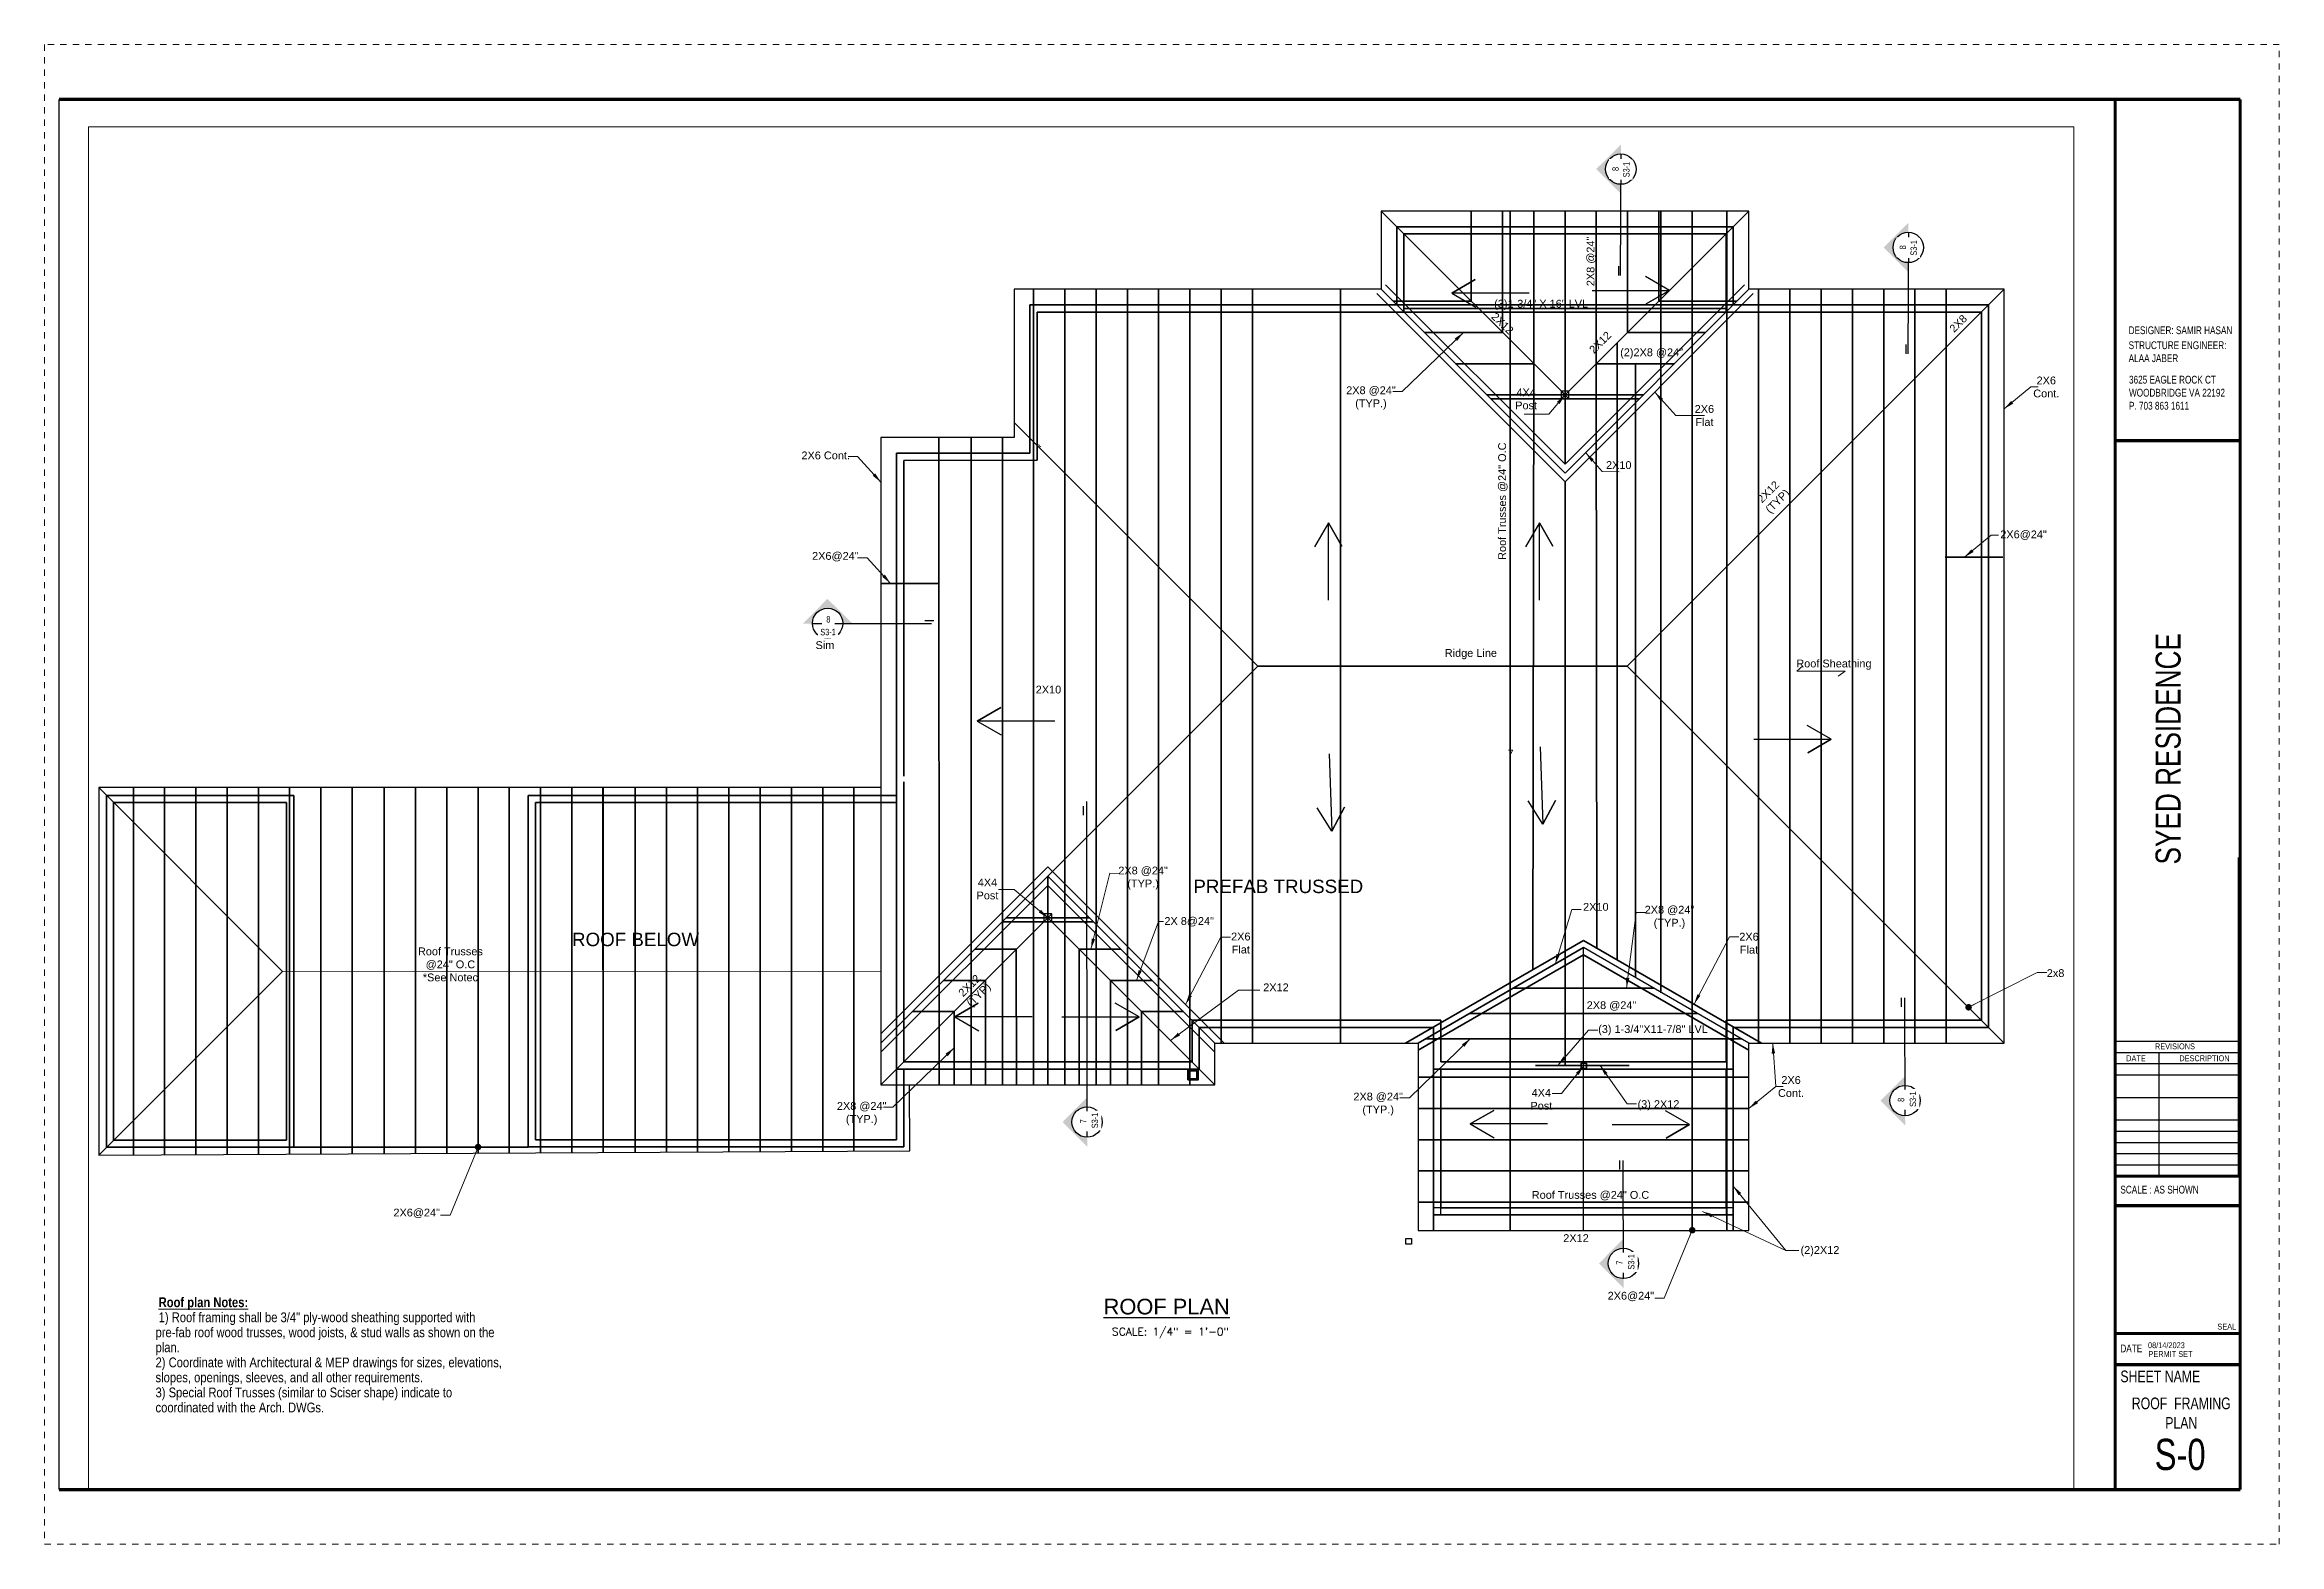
# Paper-space layout 'S0' of a CAD drawing. Extents: x 38.4 to 74.2, y 15.7 to 39.7.
# The model-space entities are those that its viewports show. They can reach past a viewport. Long polylines and large blocks are cut down to what shows.
import ezdxf

# ---------------------------------------------------------------- set-up
doc = ezdxf.new("R2010")
doc.units = 0
doc.header["$LTSCALE"] = 8
doc.header["$MEASUREMENT"] = 0
for name, pattern in [('$3$HIDDEN', [0.375, 0.25, -0.125]), ('10183Civbase$0$DASHED', [0.75, 0.5, -0.25]), ('11136-Civbase$0${ Gas Line }', [3.355, 1, -0.08, 0.08, -0.625, 0.08, -0.625, 0.08, -0.625, -0.08, 0.08]), ('ACAD_ISO02W100', [15, 12, -3]), ('Hidden (½x)', [0.1875, 0.125, -0.0625]), ('HIDDEN2', [0.1875, 0.125, -0.0625])]:
    doc.linetypes.add(name, pattern=pattern)
doc.layers.get('0').update_dxf_attribs({"lineweight": 9})
for name, color, linetype in [('$1$DETAIL', 1, 'Continuous'), ('1-N-FRAMING-TXT', 4, 'Continuous'), ('A-LINE', 6, 'Continuous'), ('A-WALLS.', 7, 'Continuous'), ('ANNSXTEXT', 2, 'Continuous'), ('Border', 53, 'Continuous'), ('PDF3_Text', 7, 'Continuous'), ('S-MARK', 3, 'Continuous'), ('WALLELEV1-2', 7, 'Continuous')]:
    doc.layers.add(name, color=color, linetype=linetype)
for name, color, linetype, lineweight in [('A-LIGHT+', 133, 'Continuous', 9), ('A-WALL', 7, 'Continuous', 40), ('A-Wall-New', 1, 'Continuous', 50), ('AA-text', 1, 'Continuous', 25), ('Annotation', 2, 'Continuous', 25), ('Details', 2, 'Continuous', 15), ('DIM', 8, 'Continuous', 5), ('G-ANNO-TEXT', 251, 'Continuous', 9), ('hatch', 8, 'Continuous', 13), ('TEXT', 6, 'Continuous', 25)]:
    doc.layers.add(name, color=color, linetype=linetype, lineweight=lineweight)
doc.layers.add('No Plot', color=33, linetype='HIDDEN2', lineweight=18, plot=False)
doc.styles.add('DIM60', font='romans.shx', dxfattribs={"height": 6})
doc.styles.add('PDF Arial', font='arial.ttf')
doc.styles.get("Standard").update_dxf_attribs({"font": 'stylu.ttf'})
doc.styles.add('Technic', font='technic_.ttf', dxfattribs={"height": 9.27907})
doc.styles.add('Technic_2', font='technic_.ttf', dxfattribs={"height": 6.959302})
doc.styles.add('Text - MM', font='arial.ttf', dxfattribs={"width": 0.75, "height": 0.09375})
doc.styles.add('TITLE', font='arial.ttf', dxfattribs={"height": 12})
doc.styles.add('TX_1-4in', font='arial.ttf', dxfattribs={"height": 4})
doc.dimstyles.new('Forum 24', dxfattribs={"dimscale": 24, "dimtxt": 0.1875, "dimasz": 0.09375, "dimexe": 0.0625, "dimexo": 0.0625, "dimgap": 0.125, "dimtad": 1, "dimdec": 4, "dimrnd": 1, "dimzin": 7, "dimdsep": 46, "dimlunit": 4, "dimtxsty": 'Standard', "dimblk": 'OBLIQUE', "dimblk1": 'DIMTICK', "dimblk2": 'OBLIQUE', "dimcen": -0.0625, "dimdle": 0.125, "dimclrd": 256, "dimclre": 256, "dimclrt": 256, "dimadec": 0, "dimazin": 0, "dimtfac": 1, "dimtdec": 4, "dimtmove": 1, "dimatfit": 3, "dimfxl": 0.0625, "dimtvp": 1.2, "dimfrac": 2, "dimtolj": 1, "dimtzin": 7, "dimlwd": 13, "dimarcsym": 0})

# ---------------------------------------------------------------- blocks, each defined once
blk = doc.blocks.new('_Oblique')
at = {"color": 0, "linetype": 'ByBlock', "lineweight": -2}
blk.add_line((-0.5, -0.5), (0.5, 0.5), dxfattribs=at)
blk = doc.blocks.new('DIMTICK')
for p, q in [((-1, 0), (1, 0)), ((0, 1), (0, -1))]:
    blk.add_line(p, q)
at = {"const_width": 0.141}
blk.add_lwpolyline([(0.71, 0.71), (-0.71, -0.71)], dxfattribs=at)

msp = doc.modelspace()

# ---------------------------------------------------------------- hatches: boundary and pattern name
at = {"layer": 'S-MARK'}
for points in [[(10908.8588, -7291.01196), (10927.64259, -7309.9519), (10927.67235, -7302.7614, -1), (10927.76898, -7279.41868), (10927.79875, -7272.22818)], [(11129.55833, -7351.17286), (11148.34211, -7370.11281), (11148.37188, -7362.9223, -1), (11148.46851, -7339.57958), (11148.49827, -7332.38908)], [(10318.42194, -7621.17241), (10337.45578, -7639.86103), (10330.26552, -7639.92684, 1), (10306.92358, -7640.14046), (10299.73332, -7640.20626)], [(11127.14142, -8006.7285), (11145.9252, -7987.78856), (11145.95497, -7994.97906, 1), (11146.0516, -8018.32178), (11146.08136, -8025.51228)], [(10498.99396, -8023.17244), (10517.77775, -8004.2325), (10517.80751, -8011.423, 1), (10517.90414, -8034.76573), (10517.93391, -8041.95623)], [(10910.85807, -8131.77324), (10929.64185, -8112.83329), (10929.67161, -8120.02379, 1), (10929.76824, -8143.36652), (10929.79801, -8150.55702)]]:
    msp.add_hatch(color=256, dxfattribs=at).paths.add_polyline_path(points)

# ---------------------------------------------------------------- linework, layer by layer
at = {"layer": '$1$DETAIL'}
for points in [[(10789.51762, -8088.90503), (10783.97689, -8088.90503), (10783.97689, -8094.44576), (10789.51762, -8094.44576)], [(11014.05622, -8088.90503), (11008.51549, -8088.90503), (11008.51549, -8094.44576), (11014.05622, -8094.44576)], [(10762.72552, -8112.6855), (10766.96748, -8112.6855), (10766.96748, -8116.92883), (10762.72552, -8116.92883)]]:
    msp.add_lwpolyline(points, close=True, dxfattribs=at)
at = {"layer": '1-N-FRAMING-TXT', "color": 7}
for points in [[(10857.3616, -7386.38269), (10797.94392, -7386.38269), (10815.93293, -7375.99673), (10797.94392, -7386.38269), (10816.34355, -7397.00572)], [(10905.76528, -7384.29731), (10965.18296, -7384.29731), (10947.19395, -7394.68326), (10965.18296, -7384.29731), (10946.78332, -7373.67427)], [(10703.11023, -7622.25518), (10703.11023, -7562.8375), (10713.49619, -7580.8265), (10703.11023, -7562.8375), (10692.4872, -7581.23713)], [(10865.22987, -7622.25518), (10865.22987, -7562.8375), (10875.61583, -7580.8265), (10865.22987, -7562.8375), (10854.60684, -7581.23713)], [(10492.97696, -7715.08844), (10433.55927, -7715.08844), (10451.54828, -7704.70249), (10433.55927, -7715.08844), (10451.95891, -7725.71148)], [(11029.80382, -7729.10685), (11089.2215, -7729.10685), (11071.23249, -7739.4928), (11089.2215, -7729.10685), (11070.82186, -7718.48382)], [(10865.83224, -7734.96198), (10867.77994, -7794.34773), (10877.57064, -7776.02794), (10867.77994, -7794.34773), (10856.55948, -7776.3062)], [(10703.79972, -7740.27623), (10705.74742, -7799.66198), (10715.53812, -7781.34219), (10705.74742, -7799.66198), (10694.52696, -7781.62045)], [(10475.63588, -7942.28257), (10416.2182, -7942.28257), (10434.2072, -7931.89661), (10416.2182, -7942.28257), (10434.61783, -7952.9056)], [(10498.38778, -7942.31621), (10557.80547, -7942.31621), (10539.81646, -7952.70217), (10557.80547, -7942.31621), (10539.40583, -7931.69318)], [(10871.50387, -8024.49147), (10812.08619, -8024.49147), (10830.0752, -8014.10551), (10812.08619, -8024.49147), (10830.48582, -8035.1145)], [(10921.08895, -8025.00741), (10980.50663, -8025.00741), (10962.51762, -8035.39337), (10980.50663, -8025.00741), (10962.107, -8014.38438)]]:
    msp.add_lwpolyline(points, dxfattribs=at)
at = {"layer": 'A-LIGHT+'}
for points in [[(9758.83121, -7766.21162), (9899.94758, -7907.32799)], [(9758.83121, -8048.44435), (9899.94758, -7907.32799)], [(9899.94758, -7907.32799), (10359.52612, -7907.23009)]]:
    msp.add_lwpolyline(points, dxfattribs=at)
at = {"layer": 'A-LINE', "color": 6, "linetype": 'Continuous', "lineweight": 30}
for p, q in [((10932.51722, -7672.9061), (10649.06, -7672.9061)), ((10359.49606, -7766.08368), (9758.83121, -7766.21162)), ((9758.83121, -7766.21162), (9758.83121, -8048.44435)), ((10487.76079, -7834.22967), (10359.53788, -7962.45258)), ((10771.97643, -7962.44576), (10899.01655, -7889.09911)), ((11026.05668, -7962.44576), (10899.01655, -7889.09911)), ((10381.85235, -8045.20061), (10381.58808, -7994.44441)), ((9758.83121, -8048.44435), (10381.85235, -8045.20061))]:
    msp.add_line(p, q, dxfattribs=at)
for points in [[(11222.05689, -7559.84266), (11222.05689, -7383.36643), (11026.05689, -7383.36643), (11026.05689, -7323.36643), (10743.65783, -7323.36643), (10743.65783, -7383.36643), (10743.65783, -7383.36643)], [(10743.65783, -7323.36643), (10884.85736, -7464.56595)], [(11026.05689, -7323.36643), (10884.85736, -7464.56595)], [(10743.65783, -7383.36643), (10461.8977, -7383.36643), (10461.8977, -7497.27632), (10359.54214, -7497.29812), (10359.54214, -7757.40742)], [(11026.05668, -7962.44576), (11026.05668, -7962.44576), (11222.05689, -7962.44576), (11222.05689, -7559.84266)], [(10359.54214, -7757.40742), (10359.5447, -7994.44428), (10615.97689, -7994.44583), (10615.97689, -7962.44576), (10771.97689, -7962.44576), (10771.97689, -7994.44576)], [(10615.97689, -7962.44576), (10487.76079, -7834.22967)], [(10899.01655, -7889.09911), (10771.97689, -7962.44576)], [(10899.01655, -8106.44576), (10899.01655, -7889.09911)], [(11026.05668, -7962.44576), (10899.01655, -7889.09911)], [(10771.97689, -7982.44576), (10771.97689, -8106.44576), (11026.05622, -8106.44576), (11026.05668, -7962.44576)]]:
    msp.add_lwpolyline(points, dxfattribs=at)
at = {"layer": 'A-LINE', "color": 6, "linetype": 'Continuous', "lineweight": 50}
for points in [[(10487.76079, -7866.22819), (10359.5447, -7994.44428)], [(10615.97689, -7994.44583), (10487.76079, -7866.22974)]]:
    msp.add_lwpolyline(points, dxfattribs=at)
at = {"layer": 'A-Wall-New', "linetype": '$3$HIDDEN', "lineweight": 70}
for p, q in [((10755.65783, -7395.36643), (11014.05689, -7395.36643)), ((11008.55689, -7398.13436), (10761.15783, -7398.13436)), ((11008.55689, -7400.86643), (10761.15783, -7400.86643)), ((10088.69216, -8042.27102), (9908.67188, -8042.44435)), ((10783.97689, -8094.44576), (10783.97689, -8106.44576)), ((11014.05622, -8094.44576), (11014.05622, -8106.44576))]:
    msp.add_line(p, q, dxfattribs=at)
for points in [[(11210.05689, -7559.84266), (11210.05689, -7395.36643), (11014.05689, -7395.36643), (11014.05689, -7335.36643), (10755.65783, -7335.36643), (10755.65783, -7395.36643), (10534.26553, -7395.36643)], [(11204.55689, -7559.91489), (11204.55689, -7400.86643), (11008.55689, -7400.86643), (11008.55689, -7340.86643), (10761.15783, -7340.86643), (10761.15783, -7400.86643), (10562.40886, -7400.86643)], [(10534.26553, -7395.36643), (10473.8977, -7395.36643), (10473.8977, -7509.27376), (10371.54214, -7509.29556), (10371.54214, -7757.40742)], [(10562.40886, -7400.86643), (10479.3977, -7400.86643), (10479.3977, -7514.7725), (10377.04214, -7514.7943), (10377.04214, -7757.36989)], [(10371.44136, -7509.29559), (10371.54214, -7982.44435), (10603.97689, -7982.44576), (10603.97689, -7950.44576), (10783.97689, -7950.44576), (10783.97689, -7982.44576), (11014.05622, -7982.44576), (11014.05695, -7950.44576), (11210.05689, -7950.44576), (11210.05689, -7559.84266)], [(10377.04214, -7761.64053), (10377.04214, -7976.94435), (10598.47689, -7976.94576), (10598.47689, -7944.94576), (10789.47689, -7944.94576), (10789.47689, -7976.94576), (11008.55635, -7976.94576), (11008.55708, -7944.94576), (11204.55689, -7944.94576), (11204.55689, -7559.91489)], [(9782.40992, -7772.21162), (9908.67188, -7772.21162), (9908.67188, -8042.44435), (9764.83121, -8042.44435), (9764.83121, -7772.21162), (9782.40992, -7772.21162)], [(10377.04214, -7982.44435), (10377.04214, -8042.25102), (10088.69185, -8042.25102), (10088.69324, -7772.21162), (10371.54214, -7772.21162)], [(10322.6931, -7772.21162), (10371.54214, -7772.21162)], [(9782.40992, -7777.71162), (9903.17188, -7777.71162), (9903.17188, -8036.94435), (9770.33121, -8036.94435), (9770.33121, -7777.71162), (9782.40992, -7777.71162)], [(10371.54214, -7982.44435), (10371.54214, -8036.75102), (10094.19188, -8036.75102), (10094.19321, -7777.71162), (10322.6931, -7777.71162)], [(10322.6931, -7777.71162), (10371.54214, -7777.71162)], [(10783.97689, -7982.44576), (10783.97689, -8094.44576), (11014.05622, -8094.44576), (11014.05622, -7982.44576)], [(10789.51762, -7982.44576), (10789.51762, -8088.90503), (11008.51549, -8088.90503), (11008.51549, -7982.44576)]]:
    msp.add_lwpolyline(points, dxfattribs=at)
at = {"layer": 'A-Wall-New'}
msp.add_lwpolyline([(10371.54214, -7757.40742), (10371.54214, -7757.66566)], dxfattribs=at)
at = {"layer": 'A-Wall-New', "lineweight": 70}
for points in [[(10595.12342, -7990.78471), (10595.12342, -7982.78471), (10603.12342, -7982.78471), (10603.12342, -7990.78471)], [(10596.12342, -7989.78471), (10596.12342, -7983.78471), (10602.12342, -7983.78471), (10602.12342, -7989.78471)]]:
    msp.add_lwpolyline(points, close=True, dxfattribs=at)
at = {"layer": 'ANNSXTEXT', "lineweight": 40}
for p, q in [((10812.85736, -7392.56596), (10752.85736, -7392.56596)), ((10956.85736, -7392.56596), (11016.85736, -7392.56596)), ((10836.85736, -7416.56595), (10776.85736, -7416.56595)), ((10932.85736, -7416.56595), (10992.85736, -7416.56595)), ((10860.85736, -7440.56595), (10800.85736, -7440.56595)), ((10908.85736, -7440.56595), (10968.85736, -7440.56595)), ((10824.85736, -7464.56595), (10944.85736, -7464.56595)), ((10827.93492, -7467.64352), (10941.7798, -7467.64352)), ((11176.8033, -7589.23577), (11221.13733, -7589.23577)), ((10359.54214, -7609.42556), (10403.87618, -7609.42556)), ((10844.91159, -7920.33674), (10953.12171, -7920.33674)), ((10811.33091, -7939.72462), (10986.70251, -7939.72462)), ((10777.75024, -7959.11251), (11020.28331, -7959.11251)), ((10862.23034, -7979.59006), (10934.23034, -7979.59006))]:
    msp.add_line(p, q, dxfattribs=at)
for points in [[(10812.85736, -7323.36643), (10812.85736, -7392.56596)], [(10836.85736, -7323.36643), (10836.85736, -7416.56595)], [(10860.85736, -7323.36643), (10860.85736, -7440.56595)], [(10884.85736, -7323.36643), (10884.85736, -7517.79782)], [(10908.85736, -7323.36643), (10908.85736, -7440.56595)], [(10932.85736, -7323.36643), (10932.85736, -7416.56595)], [(10956.85736, -7323.36643), (10956.85736, -7392.56596)]]:
    msp.add_lwpolyline(points, dxfattribs=at)
msp.add_lwpolyline([(10901.24838, -7977.93302), (10897.24838, -7977.93302), (10897.24838, -7981.93302), (10901.24838, -7981.93302)], close=True, dxfattribs=at)
at = {"layer": 'Details', "linetype": 'Hidden (½x)', "ltscale": 2}
for points in [[(9890.40992, -7772.21162), (9908.67188, -7772.21162), (9908.67188, -8042.44435), (9764.83121, -8042.44435), (9764.83121, -7772.21162), (9782.40992, -7772.21162)], [(11014.05622, -8094.44576), (10783.97689, -8094.44576), (11014.05622, -8094.44576)]]:
    msp.add_lwpolyline(points, dxfattribs=at)
at = {"layer": 'DIM', "color": 4, "linetype": '11136-Civbase$0${ Gas Line }', "lineweight": 40, "ltscale": 3}
for p, q in [((10924.90421, -7424.51911), (10924.91646, -7898.52627)), ((10860.85736, -7440.56595), (10860.17325, -7905.99922)), ((10908.85736, -7440.56595), (10909.37593, -7889.55394)), ((10938.85736, -7440.56595), (10938.90675, -7912.12973)), ((10404.16071, -7994.44455), (10404.04214, -7497.28864)), ((10884.85736, -7531.33409), (10884.85736, -7979.59006)), ((9953.47197, -8047.43096), (9953.40489, -7766.17018)), ((10146.1508, -8046.42778), (10146.08395, -7766.12913)), ((10771.97689, -7988.66913), (11026.05629, -7988.66913)), ((10771.97689, -8012.66913), (11026.05629, -8012.66913)), ((10771.97689, -8036.66913), (11026.05629, -8036.66913)), ((10771.97689, -8060.66913), (11026.05629, -8060.66913)), ((10771.97689, -8084.66913), (11026.05629, -8084.66913))]:
    msp.add_line(p, q, dxfattribs=at)
at = {"layer": 'DIM'}
for p, q in [((10881.85857, -7461.56716), (10887.85857, -7467.56716)), ((10887.85857, -7461.56716), (10881.85857, -7467.56716)), ((10484.76045, -7863.23095), (10490.76045, -7869.23095)), ((10490.76045, -7863.23095), (10484.76045, -7869.23095))]:
    msp.add_line(p, q, dxfattribs=at)
at = {"layer": 'DIM', "color": 2, "linetype": 'ACAD_ISO02W100', "lineweight": 53, "ltscale": 0.3}
msp.add_line((10461.8977, -7485.7438), (10649.06, -7672.9061), dxfattribs=at)
at = {"layer": 'DIM', "color": 1}
for p, q in [((11062.99261, -7676.64317), (11067.53195, -7672.55314)), ((11062.99261, -7676.64317), (11100.02365, -7676.64317)), ((11100.02365, -7676.64317), (11094.58192, -7680.63066))]:
    msp.add_line(p, q, dxfattribs=at)
at = {"layer": 'DIM', "color": 2, "lineweight": 53}
for p, q in [((10452.76016, -7869.2303), (10522.76142, -7869.2303)), ((10455.76072, -7866.22974), (10519.76087, -7866.22974)), ((10463.76079, -7890.22819), (10431.62392, -7890.36654)), ((10511.76079, -7890.22974), (10543.76087, -7890.22974)), ((10439.76079, -7914.33736), (10407.6531, -7914.33736)), ((10535.76079, -7914.33736), (10567.65967, -7914.33736)), ((10415.76079, -7938.22819), (10383.76227, -7938.22819)), ((10559.76079, -7938.22974), (10591.76087, -7938.22974))]:
    msp.add_line(p, q, dxfattribs=at)
at = {"layer": 'DIM', "color": 4, "linetype": '11136-Civbase$0${ Gas Line }', "lineweight": 40, "ltscale": 3}
for points in [[(10842.69388, -8106.44576), (10842.69388, -7323.36643)], [(10958.45869, -7923.85519), (10958.45869, -7323.36643)], [(10982.45869, -8106.44576), (10982.45869, -7323.36643)], [(11009.1145, -8106.44576), (11009.1145, -7323.36643)], [(10476.80078, -7994.44499), (10476.80078, -7383.36643)], [(10500.80078, -7994.44514), (10500.80078, -7383.36643)], [(10524.80078, -7994.44528), (10524.80078, -7383.36643)], [(10548.80078, -7994.44543), (10548.80078, -7383.36643)], [(10572.80078, -7994.44557), (10572.80078, -7383.36643)], [(10596.80078, -7994.44572), (10596.80078, -7383.36643)], [(10620.80078, -7962.44576), (10620.80078, -7383.36643)], [(10644.80078, -7962.44576), (10644.80078, -7383.36643)], [(10712.56558, -7962.44576), (10712.56558, -7383.36643)], [(11033.55689, -7962.44576), (11033.55689, -7383.36642)], [(11057.55689, -7962.44576), (11057.55689, -7383.36642)], [(11081.55689, -7962.44576), (11081.55689, -7383.36642)], [(11105.55689, -7962.44576), (11105.55689, -7383.36642)], [(11129.55689, -7962.44576), (11129.55689, -7383.36642)], [(11153.55689, -7962.44576), (11153.55689, -7383.36642)], [(11177.55689, -7962.44576), (11177.55689, -7383.36642)], [(10428.80078, -7994.4447), (10428.80078, -7497.28863)], [(10452.80078, -7994.44485), (10452.80078, -7497.28863)], [(9785.45429, -8048.30574), (9785.45429, -7766.20595)], [(9809.45429, -8048.18079), (9809.45429, -7766.20084)], [(9833.45429, -8048.05583), (9833.45429, -7766.19573)], [(9857.45429, -8047.93087), (9857.45429, -7766.19061)], [(9881.45429, -8047.80592), (9881.45429, -7766.1855)], [(9905.45429, -8047.68096), (9905.45429, -7766.18039)], [(9929.45429, -8047.55601), (9929.45429, -7766.17528)], [(9953.45429, -8047.43105), (9953.45429, -7766.17016)], [(9978.12678, -8047.3026), (9978.12678, -7766.16491)], [(10002.12678, -8047.17764), (10002.12678, -7766.1598)], [(10026.12678, -8047.05268), (10026.12678, -7766.15469)], [(10050.12678, -8046.92773), (10050.12678, -7766.14957)], [(10074.12678, -8046.80277), (10074.12678, -7766.14446)], [(10098.12678, -8046.67782), (10098.12678, -7766.13935)], [(10122.12678, -8046.55286), (10122.12678, -7766.13424)], [(10146.12678, -8046.42791), (10146.12678, -7766.12912)], [(10170.79973, -8046.29945), (10170.79973, -7766.12387)], [(10194.79973, -8046.17449), (10194.79973, -7766.11876)], [(10218.79973, -8046.04954), (10218.79973, -7766.11364)], [(10242.79973, -8045.92458), (10242.79973, -7766.10853)], [(10266.79973, -8045.79963), (10266.79973, -7766.10342)], [(10290.79973, -8045.67467), (10290.79973, -7766.09831)], [(10314.79973, -8045.54972), (10314.79973, -7766.0932)], [(10338.79973, -8045.42476), (10338.79973, -7766.08808)]]:
    msp.add_lwpolyline(points, dxfattribs=at)
at = {"layer": 'DIM', "color": 2, "linetype": '10183Civbase$0$DASHED', "lineweight": 40, "ltscale": 4}
for points in [[(10740.27377, -7386.7505), (10884.85736, -7531.33409), (11029.44095, -7386.7505)], [(10747.0419, -7379.98236), (10884.85736, -7517.79782), (11022.67282, -7379.98236)], [(10623.04795, -7962.44576), (10487.76079, -7827.1586), (10359.54428, -7955.37512)], [(10615.97689, -7969.51683), (10487.76079, -7841.30074), (10359.54443, -7969.5171)], [(11035.62827, -7962.44576), (10899.01655, -7883.57295), (10762.40532, -7962.44576)], [(11026.05666, -7967.97191), (10899.01656, -7894.62527), (10771.97689, -7967.97193)]]:
    msp.add_lwpolyline(points, dxfattribs=at)
at = {"layer": 'DIM', "color": 2, "linetype": 'ACAD_ISO02W100', "lineweight": 53, "ltscale": 0.3}
for points in [[(10743.65783, -7383.36643), (10884.85736, -7524.56595)], [(11026.05689, -7383.36643), (10884.85736, -7524.56595)], [(11222.05689, -7383.36643), (10932.51722, -7672.9061)], [(10649.08437, -7672.9061), (10359.54435, -7962.44611)], [(11222.05689, -7962.44576), (10932.51722, -7672.9061)]]:
    msp.add_lwpolyline(points, dxfattribs=at)
at = {"layer": 'DIM', "color": 4, "lineweight": 30}
for points in [[(10887.85857, -7461.56716), (10881.85857, -7461.56716), (10881.85857, -7467.56716), (10887.85857, -7467.56716)], [(10490.76045, -7863.23095), (10484.76045, -7863.23095), (10484.76045, -7869.23095), (10490.76045, -7869.23095)]]:
    msp.add_lwpolyline(points, close=True, dxfattribs=at)
at = {"layer": 'DIM', "color": 2, "lineweight": 53}
for points in [[(10649.08437, -7672.9061), (10932.51722, -7672.9061)], [(10487.76079, -7994.44506), (10487.76079, -7834.22967)], [(10463.76079, -7994.44506), (10463.31213, -7890.23012)], [(10511.76079, -7994.44506), (10511.76079, -7890.22974)], [(10439.76079, -7994.44506), (10439.76079, -7914.33736)], [(10535.76079, -7994.44506), (10535.76079, -7914.33736)], [(10415.76079, -7994.44506), (10415.76079, -7938.22819)], [(10559.76079, -7994.44506), (10559.76079, -7938.22974)]]:
    msp.add_lwpolyline(points, dxfattribs=at)
at = {"layer": 'hatch'}
msp.add_lwpolyline([(10480.63966, -7502.78496, 0.2273357491), (10480.74566, -7503.00363, 0.2263250982), (10480.98233, -7503.05763)], format="xyb", dxfattribs=at)
msp.add_arc((10482.92442, -7502.54353), 2.04089, 182.99867838, 253.03733815, dxfattribs=at)
at = {"layer": 'S-MARK', "color": 160}
for p, q in [((10927.80956, -7279.35357), (10927.31106, -7372.81609)), ((11148.50908, -7339.51447), (11148.01059, -7432.977)), ((10925.94078, -7365.69642), (10925.91159, -7372.74791)), ((11146.64031, -7425.85732), (11146.61112, -7432.90881)), ((10306.85867, -7640.18136), (10398.45724, -7640.04022)), ((10393.19107, -7637.87987), (10400.24233, -7637.81533)), ((10515.16378, -7787.46709), (10515.13459, -7780.4156)), ((10517.94472, -8034.83083), (10517.77225, -7776.92414)), ((11143.31123, -7934.63341), (11143.28204, -7927.58192)), ((11146.09217, -8018.38689), (11145.9197, -7927.57691)), ((10927.02788, -8059.67814), (10926.99869, -8052.62665)), ((10929.80882, -8143.43163), (10929.63635, -8052.62164))]:
    msp.add_line(p, q, dxfattribs=at)
at = {"layer": 'S-MARK', "color": 202}
for centre in [(10927.72067, -7291.09004), (11148.42019, -7351.25094), (10318.59455, -7640.03365), (11146.00328, -8006.65042), (10517.85583, -8023.09436), (10929.71993, -8131.69516)]:
    msp.add_circle(centre, 11.67146, dxfattribs=at)

# ---------------------------------------------------------------- texts
at = {"layer": 'A-WALL', "insert": (10845.25573, -7737.14731), "char_height": 6, "attachment_point": 3}
msp.add_mtext('7 ', dxfattribs=at)
at = {"layer": 'A-WALLS.', "color": 7, "linetype": 'Continuous', "lineweight": 25, "style": 'DIM60'}
msp.add_text('SCALE: 1/4" = 1\'-0" ', height=6, dxfattribs=at).set_placement((10536.9563, -8187.07351))
at = {"layer": 'PDF3_Text', "lineweight": 0, "attachment_point": 7, "style": 'PDF Arial'}
for s, insert, char_height in [('PREFAB TRUSSED', (10599.46271, -7847.37038), 10.3078125), ('ROOF BELOW', (10122.3163, -7888.1381), 10.307812)]:
    msp.add_mtext(s, dxfattribs=dict(at, insert=insert, char_height=char_height))
at = {"layer": 'TEXT', "char_height": 4, "width": 108.6923986, "attachment_point": 5, "style": 'TX_1-4in'}
for s, insert, rotation in [('\\A1;{\\H1.5x;2X8 @24"}', (10905.07094, -7361.98044), 90), ('\\A1;{\\H1.5x;2X12}', (10836.85736, -7409.61366), 316.2028617), ('\\A1;{\\H1.5x;2X8}', (11186.80503, -7409.68672), 44.99155957), ('\\A1;{\\H1.5x;2X12}', (10911.86964, -7424.16323), 44.99155957), ('\\A1;{\\H1.5x;Roof Trusses @24" O.C}', (10837.15868, -7546.1744), 90), ('\\A1;{\\H1.5x;2X12\\P(TYP)}', (11045.0943, -7543.17085), 44.99155957), ('\\A1;{\\H1.5x;2X12\\P(TYP)}', (10431.59298, -7922.396), 44.99155957)]:
    msp.add_mtext(s, dxfattribs=dict(at, insert=insert, rotation=rotation))
for s, insert in [('\\A1;{\\H1.5x;(3)1-3/4" X 16" LVL}', (10866.52085, -7395.36643)), ('\\A1;{\\H1.5x;(2)2X8 @24"}', (10951.3412, -7432.71256)), ('\\A1;{\\H1.5x;2X8 @24"\\P(TYP.)}', (10735.83532, -7466.86076)), ('\\A1;{\\H1.5x;4X4\\PPost}', (10854.99126, -7467.64352)), ('\\A1;{\\H1.5x;2X6 \\PCont.}', (11254.43304, -7458.46296)), ('\\A1;{\\H1.5x;2X6\\PFlat}', (10991.88195, -7480.38337)), ('\\A1;{\\H1.5x;2X6 Cont.}', (10317.12371, -7511.04883)), ('\\A1;{\\H1.5x;2X10}', (10926.11583, -7518.47027)), ('\\A1;{\\H1.5x;2X6@24"}', (11236.97134, -7572.26368)), ('\\A1;{\\H1.5x;2X6@24"}', (10324.53876, -7588.821)), ('\\A1;{\\H1.5x;Ridge Line}', (10812.57527, -7663.67437)), ('\\A1;{\\H1.5x;Roof Sheathing}', (11091.3738, -7671.76464)), ('\\A1;{\\H1.5x;2X10}', (10488.19438, -7690.92524)), ('\\A1;{\\H1.5x;4X4\\PPost}', (10441.35364, -7844.07309)), ('\\A1;{\\H1.5x;2X8 @24"\\P(TYP.)}', (10560.8528, -7835.7777)), ('\\A1;{\\H1.5x;2X10}', (10908.53362, -7857.84133, -2.37843)), ('\\A1;{\\H1.5x;2X8 @24"\\P(TYP.)}', (10965.0628, -7865.8847)), ('\\A1;{\\H1.5x;2X 8@24"}', (10596.24631, -7869.2805, -2.37843)), ('\\A1;{\\H1.5x;Roof Trusses\\P@24" O.C\\P*See Notec}', (10028.93554, -7902.01817)), ('\\A1;{\\H1.5x;2X6\\PFlat}', (10635.90155, -7885.62881)), ('\\A1;{\\H1.5x;2X6\\PFlat}', (11026.13861, -7885.75766)), ('\\A1;{\\H1.5x;2x8}', (11261.56943, -7908.7308)), ('\\A1;{\\H1.5x;2X12}', (10662.88338, -7919.6498)), ('\\A1;{\\H1.5x;2X8 @24"}', (10920.57591, -7933.93143)), ('\\A1;\\pxi-3,l4,t4;{\\H1.5x;(3)^I1-3/4"X11-7/8" LVL}', (10950.43272, -7952.59421)), ('\\A1;{\\H1.5x;2X6 \\PCont.}', (11058.43244, -7995.8615)), ('\\A1;{\\H1.5x;2X8 @24"\\P(TYP.)}', (10344.73875, -8016.63142)), ('\\A1;{\\H1.5x;2X8 @24"\\P(TYP.)}', (10741.36983, -8009.40731)), ('\\A1;{\\H1.5x;4X4\\PPost}', (10866.67003, -8005.6742)), ('\\A1;\\pxi-3,l4,t4;{\\H1.5x;(3)^I2X12}', (10954.62945, -8010.23115)), ('\\A1;{\\H1.5x;Roof Trusses @24" O.C}', (10904.435, -8079.66195)), ('\\A1;{\\H1.5x;2X6@24"}', (10003.05046, -8093.24222)), ('\\A1;{\\H1.5x;2X12}', (10893.28525, -8112.2594)), ('\\A1;{\\H1.5x;(2)2X12}', (11080.62834, -8122.30538)), ('\\A1;{\\H1.5x;2X6@24"}', (10935.43753, -8157.12662))]:
    msp.add_mtext(s, dxfattribs=dict(at, insert=insert))
at = {"layer": 'WALLELEV1-2', "color": 4, "insert": (10578.97823, -8158.85569), "char_height": 12, "width": 235.4081515, "attachment_point": 2, "style": 'TITLE'}
msp.add_mtext('\\A1;{\\LROOF PLAN}', dxfattribs=at)

# ---------------------------------------------------------------- leaders
at = {"layer": 'TEXT'}
for points, override in [([(10806.85736, -7416.56595), (10759.86749, -7461.87732), (10752.57313, -7461.89755)], {"dimasz": 0.333333, "dimtad": 0}), ([(10884.85892, -7464.56751), (10872.34368, -7479.33222), (10853.42102, -7479.31113)], {"dimasz": 0.333333, "dimtad": 0}), ([(10953.758, -7462.43345), (10969.99775, -7480.38337), (10991.88195, -7480.38337)], {"dimasz": 0.333333, "dimtad": 0}), ([(11222.05689, -7475.27059), (11242.66435, -7458.27203), (11248.26867, -7458.26887)], {"dimasz": 0.333333, "dimtad": 0}), ([(10359.54214, -7531.6163), (10341.54924, -7511.80943), (10334.25488, -7511.82966)], {"dimasz": 0.333333, "dimtad": 0}), ([(10900.735, -7508.98016), (10913.41164, -7523.40979), (10926.40777, -7523.68236)], {"dimasz": 0.333333, "dimtad": 0}), ([(11191.58236, -7589.23577), (11212.18982, -7572.23721), (11217.79414, -7572.23405)], {"dimasz": 0.333333, "dimtad": 0}), ([(10366.95719, -7609.38846), (10348.96429, -7589.5816), (10341.66993, -7589.60183)], {"dimasz": 0.333333, "dimtad": 0}), ([(10520.78571, -7890.22974), (10535.41073, -7832.03589), (10542.70509, -7832.05612)], {"dimasz": 0.333333, "dimtad": 0}), ([(10487.76079, -7866.23129), (10461.7769, -7844.48098), (10449.79492, -7844.48098)], {"dimasz": 0.333333, "dimtad": 0}), ([(10555.75039, -7914.33736, -2.37843), (10572.80078, -7869.08205, -2.37843), (10576.47308, -7869.0879, -2.37843)], {"dimasz": 0.333333, "dimtad": 0}), ([(10877.29101, -7901.98725, -2.37843), (10889.96766, -7859.81608, -2.37843), (10897.26202, -7859.83632, -2.37843)], {"dimasz": 0.333333, "dimtad": 0}), ([(10931.97083, -7920.33674), (10939.62073, -7862.14289), (10946.91509, -7862.16312)], {"dimasz": 0.333333, "dimtad": 0}), ([(10593.46179, -7932.85959), (10620.60696, -7881.06396), (10627.90132, -7881.08419)], {"dimasz": 0.333333, "dimtad": 0}), ([(10983.96703, -7932.58164), (11011.11221, -7880.78601), (11018.40656, -7880.80624)], {"dimasz": 0.333333, "dimtad": 0}), ([(11194.78158, -7934.94593), (11247.51533, -7908.28275), (11254.80969, -7908.30299)], {"dimasz": 0.208333, "dimtad": 0, "dimldrblk": 'Dot'}), ([(10581.89524, -7960.36419), (10634.07076, -7921.68651), (10650.416, -7921.73704)], {"dimasz": 0.333333, "dimtad": 0}), ([(10812.39187, -7958.80033), (10765.402, -8004.42387), (10758.10764, -8004.4441)], {"dimasz": 0.333333, "dimtad": 0}), ([(10879.36941, -7979.59006), (10902.76638, -7952.55615), (10910.06074, -7952.57639)], {"dimasz": 0.333333, "dimtad": 0}), ([(10415.76079, -7966.02445), (10368.77092, -8011.64798), (10361.47656, -8011.66822)], {"dimasz": 0.333333, "dimtad": 0}), ([(11044.32467, -7962.44595), (11046.66375, -7995.67057), (11052.26807, -7995.66741)], {"dimasz": 0.333333, "dimtad": 0}), ([(10899.24838, -7979.93302), (10882.20361, -8001.26258), (10874.90925, -8001.28281)], {"dimasz": 0.333333, "dimtad": 0}), ([(10911.85698, -7979.59006), (10932.46139, -8008.98942), (10939.75575, -8009.00965)], {"dimasz": 0.333333, "dimtad": 0}), ([(11026.05629, -8012.66913), (11046.66375, -7995.67057), (11052.26807, -7995.66741)], {"dimasz": 0.333333, "dimtad": 0}), ([(10050.16681, -8042.33006), (10028.66212, -8094.58313), (10021.36776, -8094.60337)], {"dimasz": 0.208333, "dimtad": 0, "dimldrblk": 'Dot'}), ([(11014.05622, -8072.28221), (11054.51485, -8121.65041), (11064.43244, -8121.64831)], {"dimasz": 0.333333, "dimtad": 0}), ([(10990.45883, -8091.76599), (11054.51485, -8121.65041), (11064.43244, -8121.64831)], {"dimasz": 0.333333, "dimtad": 0}), ([(10982.55388, -8106.21446), (10961.04918, -8158.46754), (10953.75483, -8158.48777)], {"dimasz": 0.208333, "dimtad": 0, "dimldrblk": 'Dot'})]:
    msp.add_leader(points, dimstyle='Forum 24', override=override, dxfattribs=at)

# ---------------------------------------------------------------- next in the draw order: texts
at = {"layer": 'AA-text', "char_height": 4.91048, "width": 10.4400576, "line_spacing_factor": 0.923738, "style": 'Technic', "bg_fill": 2}
for s, insert, attachment_point, rotation in [('8', (10921.12022, -7290.94993), 2, 89.76282034), ('8', (11141.81975, -7351.11083), 2, 89.76282034), ('8', (11145.39553, -8006.03165), 8, 90.23717966), ('7', (10517.24807, -8022.4756), 8, 90.23717966), ('7', (10929.11217, -8131.07639), 8, 90.23717966)]:
    msp.add_mtext(s, dxfattribs=dict(at, insert=insert, attachment_point=attachment_point, rotation=rotation))
at = {"layer": 'AA-text', "insert": (10319.21026, -7639.4228), "char_height": 4.91048, "attachment_point": 8, "rotation": 0.52434091, "line_spacing_factor": 0.923738, "style": 'Technic', "bg_fill": 2}
msp.add_mtext('8', dxfattribs=at)

# ---------------------------------------------------------------- next in the draw order: texts
at = {"layer": 'AA-text', "char_height": 4.910484, "width": 10.4400576, "line_spacing_factor": 0.923738, "style": 'Technic', "bg_fill": 2}
for insert, attachment_point, rotation in [((10929.48769, -7291.4298), 2, 89.76282034), ((11150.18722, -7351.59071), 2, 89.76282034), ((10318.95062, -7649.20196), 8, 0.52434091), ((11154.50186, -8005.46839), 8, 90.23717966), ((10526.35441, -8021.91234), 8, 90.23717966), ((10938.21851, -8130.51313), 8, 90.23717966)]:
    msp.add_mtext('S3-1', dxfattribs=dict(at, insert=insert, attachment_point=attachment_point, rotation=rotation))

# ---------------------------------------------------------------- next in the draw order: texts
at = {"layer": 'TEXT', "insert": (10316.53653, -7656.79636), "char_height": 4, "width": 108.6923986, "attachment_point": 5, "style": 'TX_1-4in'}
msp.add_mtext('\\A1;{\\H1.5x;Sim}', dxfattribs=at)

psp = doc.layouts.new('S0')

# ---------------------------------------------------------------- linework, layer by layer
at = {"linetype": 'HIDDEN2', "ltscale": 0.05}
for p, q in [((74.164, 39.701), (38.414, 39.701)), ((38.414, 39.701), (38.414, 15.701)), ((38.414, 15.701), (74.164, 15.701))]:
    psp.add_line(p, q, dxfattribs=at)
at = {"color": 242, "linetype": 'HIDDEN2', "ltscale": 0.05, "true_color": 0xcd2027}
psp.add_line((74.164, 15.701), (74.164, 39.701), dxfattribs=at)
at = {"layer": 'Border'}
for p, q in [((38.644, 38.826), (73.539, 38.826)), ((73.539, 38.826), (38.644, 38.826)), ((38.644, 16.576), (38.644, 38.826)), ((73.539, 16.576), (38.644, 16.576))]:
    psp.add_line(p, q, dxfattribs=at)
at = {"layer": 'Border', "color": 242, "true_color": 0xcd2027}
for p, q in [((71.539, 38.826), (71.539, 16.576)), ((73.539, 38.826), (73.539, 16.576)), ((71.539, 33.363), (73.539, 33.363)), ((73.539, 32.576), (73.539, 24.701)), ((73.513, 21.594), (73.513, 26.695)), ((71.539, 23.754), (73.539, 23.754)), ((71.539, 23.574), (73.539, 23.574)), ((71.539, 23.394), (73.539, 23.394)), ((72.236, 23.574), (72.236, 21.594)), ((71.539, 23.214), (73.539, 23.214)), ((71.539, 22.854), (73.539, 22.854)), ((71.539, 22.494), (73.539, 22.494)), ((71.539, 22.314), (73.539, 22.314)), ((71.539, 22.134), (73.539, 22.134)), ((71.539, 21.954), (73.539, 21.954)), ((71.539, 21.774), (73.539, 21.774)), ((71.539, 21.594), (73.539, 21.594)), ((73.539, 19.076), (71.539, 19.076)), ((73.539, 18.576), (71.539, 18.576))]:
    psp.add_line(p, q, dxfattribs=at)
at = {"layer": 'Border', "const_width": 0.05}
for points in [[(38.644, 38.826), (73.539, 38.826)], [(73.539, 16.576), (38.644, 16.576)]]:
    psp.add_lwpolyline(points, dxfattribs=at)
at = {"layer": 'Border', "color": 242, "true_color": 0xcd2027, "const_width": 0.05}
for points in [[(71.539, 38.826), (71.539, 16.576)], [(73.539, 38.826), (73.539, 16.576)], [(71.539, 33.363), (73.539, 33.363)], [(71.539, 21.594), (73.539, 21.594)], [(71.539, 21.12), (73.539, 21.12)], [(71.539, 19.076), (73.539, 19.076)], [(71.539, 18.576), (73.539, 18.576)]]:
    psp.add_lwpolyline(points, dxfattribs=at)

# ---------------------------------------------------------------- texts
at = {"layer": 'Annotation', "color": 242, "true_color": 0xcd2027, "style": 'Text - MM'}
for s, insert, char_height, width, attachment_point in [('DESIGNER: SAMIR HASAN', (71.754, 35.193), 0.125, 2.86487, 1), ('\\PSTRUCTURE ENGINEER:\\PALAA JABER', (71.754, 35.162), 0.125, 2.86487, 1), ('3625 EAGLE ROCK CT\\PWOODBRIDGE VA 22192\\PP. 703 863 1611', (71.76, 34.402), 0.125, 2.86487, 1), ('REVISIONS', (72.495, 23.717), 0.0938, 1.1254, 2), ('DATE', (71.715, 23.526), 0.0938, 1.1254, 1), ('DESCRIPTION', (72.565, 23.526), 0.09375, 1.1254, 1), ('SCALE : AS SHOWN', (71.622, 21.44), 0.125, 1.76597, 1), ('SEAL', (73.475, 19.232), 0.0938, 0.44116, 3), ('DATE', (71.622, 18.898), 0.125, 1.76597, 1), ('08/14/2023', (72.064, 18.934), 0.0938, 1.1254, 1), ('PERMIT SET', (72.071, 18.794), 0.0938, 1.1254, 1), ('SHEET NAME', (71.622, 18.482), 0.1875, 1.76597, 1), ('S-0', (72.986, 16.883), 0.5, 1.75547, 9)]:
    psp.add_mtext(s, dxfattribs=dict(at, insert=insert, char_height=char_height, width=width, attachment_point=attachment_point))
at = {"layer": 'Border', "insert": (72.185, 26.581), "char_height": 0.4, "width": 8.94873, "attachment_point": 1, "rotation": 90, "style": 'Text - MM'}
psp.add_mtext('SYED RESIDENCE', dxfattribs=at)
at = {"layer": 'Border', "insert": (71.713, 18.05), "char_height": 0.1875, "width": 1.76597, "attachment_point": 1, "style": 'Text - MM'}
psp.add_mtext('\\pxqc;ROOF  FRAMING PLAN', dxfattribs=at)
at = {"layer": 'G-ANNO-TEXT', "color": 7, "insert": (40.188, 19.653), "char_height": 0.15625, "width": 5.6025, "attachment_point": 1, "line_spacing_factor": 0.923738, "style": 'Technic_2'}
psp.add_mtext(' {\\fTechnic|b1|i0|c2|p34;\\LRoof plan Notes:\\P} 1) Roof framing shall be 3/4" ply-wood sheathing supported with pre-fab roof wood trusses, wood joists, & stud walls as shown on the plan.\\P2) Coordinate with Architectural & MEP drawings for sizes, elevations, slopes, openings, sleeves, and all other requirements.\\P3) Special Roof Trusses (similar to Sciser shape) indicate to coordinated with the Arch. DWGs.', dxfattribs=at)

# ---------------------------------------------------------------- viewports
at = {"layer": 'No Plot'}
psp.add_viewport(center=(54.997, 27.482), size=(31.76, 21.81198), view_center_point=(10513.33891, -7781.98935), view_height=1046.9760478, dxfattribs=at)

doc.saveas('drawing.dxf')
